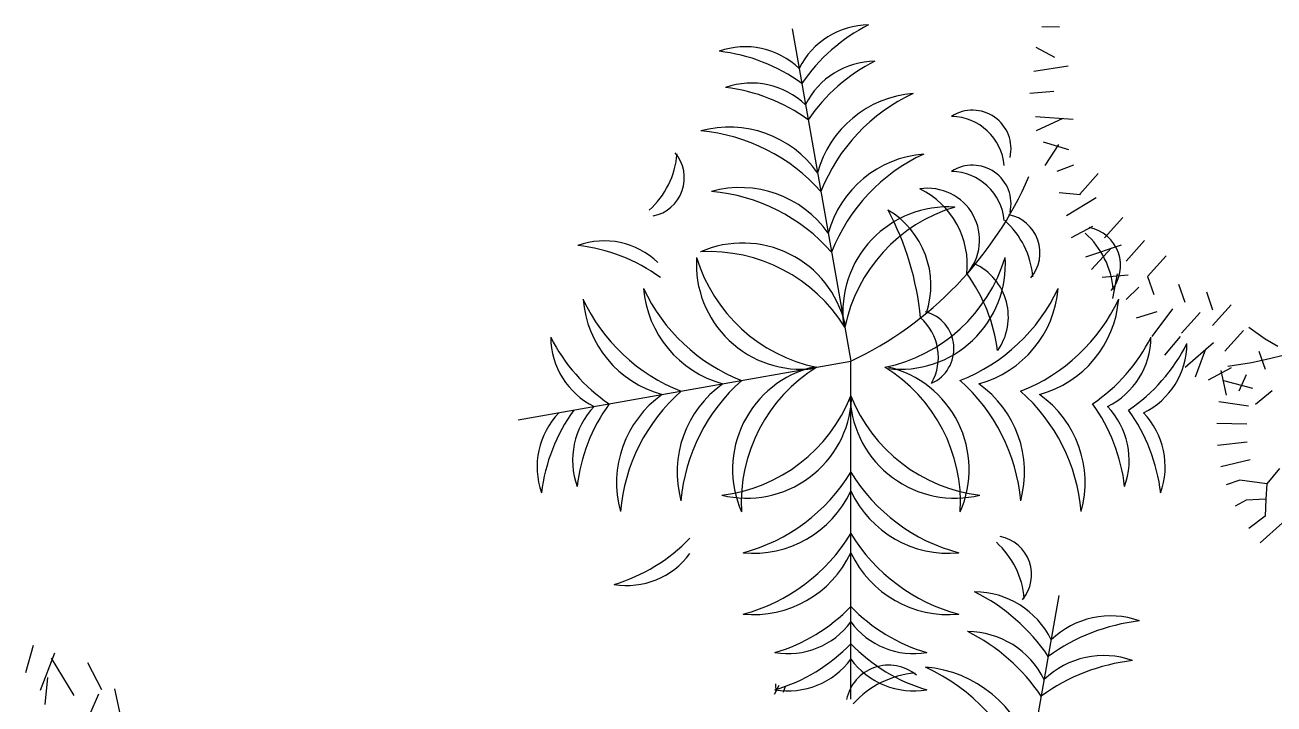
# Model space of a CAD drawing. Header units: millimetres. Extents: x 216896 to 446004, y 63591 to 243769.
# Drawn here: x 394280 to 396462, y 137417 to 138603 of the extents above; entities that cross this region are included whole.
import ezdxf

# ---------------------------------------------------------------- set-up
doc = ezdxf.new("R2010")
doc.units = ezdxf.units.MM
doc.layers.add('green', color=7, linetype='Continuous', true_color=0x45e718)
doc.layers.add('trees', color=7, linetype='Continuous', true_color=0x547000)

# ---------------------------------------------------------------- blocks, each defined once
blk = doc.blocks.new('arbor2')
at = {"color": 0}
for p, q in [((-0.0029, 0.4442), (0.0167, 0.4223)), ((0.0347, 0.449), (0.0173, 0.4257)), ((0.0933, 0.45), (0.0739, 0.4243)), ((-0.0858, 0.4092), (-0.0919, 0.4366)), ((-0.0337, 0.4362), (-0.0532, 0.4009)), ((-0.0109, 0.4122), (-0.0132, 0.4328)), ((0.0617, 0.4386), (0.0458, 0.4212)), ((-0.1338, 0.4234), (-0.1154, 0.3942)), ((0.0879, 0.4222), (0.0785, 0.3914)), ((0.1157, 0.4006), (0.1329, 0.4188)), ((0.1285, 0.4207), (0.1191, 0.3898)), ((-0.1458, 0.4137), (-0.1508, 0.3835)), ((0.0573, 0.4078), (0.0663, 0.3875)), ((0.151, 0.41), (0.1426, 0.3821)), ((0.1799, 0.4095), (0.171, 0.3876)), ((-0.168, 0.3753), (-0.178, 0.3935)), ((0.0942, 0.399), (0.085, 0.3801)), ((0.2064, 0.3959), (0.1988, 0.3623)), ((-0.2012, 0.3625), (-0.2019, 0.3875)), ((0.224, 0.3833), (0.2218, 0.3625)), ((-0.2024, 0.3442), (-0.2274, 0.3757)), ((0.1863, 0.379), (0.2017, 0.363)), ((0.2511, 0.3761), (0.2379, 0.3535)), ((-0.236, 0.3439), (-0.2521, 0.3669)), ((0.2685, 0.3644), (0.2468, 0.3344)), ((0.2644, 0.3606), (0.2755, 0.3218)), ((-0.253, 0.3081), (-0.2722, 0.3474)), ((0.2956, 0.348), (0.3018, 0.3206)), ((-0.2858, 0.3386), (-0.2576, 0.3187)), ((0.2563, 0.3441), (0.2475, 0.3207)), ((-0.2931, 0.3251), (-0.2862, 0.2953)), ((0.2854, 0.3011), (0.2984, 0.3174)), ((0.3137, 0.3181), (0.3121, 0.2887)), ((-0.3159, 0.3095), (-0.2866, 0.3078)), ((-0.299, 0.2812), (-0.3152, 0.2941)), ((-0.3248, 0.2566), (-0.335, 0.2794)), ((-0.3188, 0.2393), (-0.3541, 0.2588)), ((0.3481, 0.2381), (0.3711, 0.2543)), ((-0.3498, 0.2261), (-0.3735, 0.2411)), ((-0.3518, 0.1866), (-0.3846, 0.2155)), ((-0.3938, 0.2022), (-0.3601, 0.1945)), ((0.3667, 0.2034), (0.3918, 0.2041)), ((-0.3954, 0.1869), (-0.3776, 0.162)), ((-0.4105, 0.1637), (-0.3827, 0.1734)), ((0.3796, 0.1701), (0.3978, 0.1802)), ((0.4122, 0.175), (0.3995, 0.1485)), ((0.4179, 0.1479), (0.3878, 0.1529)), ((-0.384, 0.1441), (-0.4039, 0.1498)), ((-0.3984, 0.1115), (-0.4166, 0.1287)), ((0.4276, 0.136), (0.3984, 0.1176)), ((0.3869, 0.1173), (0.4305, 0.1201)), ((-0.3863, 0.0977), (-0.4263, 0.1023)), ((0.4134, 0.0879), (0.4408, 0.0941)), ((-0.4098, 0.0738), (-0.4375, 0.0785)), ((0.4008, 0.0568), (0.4396, 0.0679)), ((-0.3966, 0.0364), (-0.438, 0.0506)), ((0.4173, 0.0487), (0.4407, 0.0398)), ((-0.4413, 0.0348), (-0.4073, 0.0406)), ((0.0096, 0.0359), (-0.0121, -0.0451)), ((-0.442, -0.0071), (-0.4201, 0.0125)), ((-0.4369, 0.02), (-0.411, 0.0039)), ((0.0385, -0.0091), (-0.056, 0.0132)), ((0.4164, 0.0131), (0.4371, 0.0154)), ((0.4484, 0.005), (0.4265, -0.0145)), ((0.4433, -0.0221), (0.4174, -0.006)), ((-0.41, -0.0152), (-0.4307, -0.0174)), ((-0.3846, -0.0322), (-0.4117, -0.0497)), ((-0.4109, -0.0507), (-0.4343, -0.0419)), ((0.403, -0.0385), (0.4444, -0.0527)), ((0.4477, -0.0369), (0.4137, -0.0427)), ((-0.3944, -0.0588), (-0.4332, -0.0699)), ((0.4162, -0.0758), (0.4439, -0.0806)), ((-0.407, -0.09), (-0.4344, -0.0962)), ((-0.37, -0.0888), (-0.3971, -0.1064)), ((0.3927, -0.0998), (0.4327, -0.1044)), ((0.4048, -0.1136), (0.423, -0.1307)), ((-0.3805, -0.1194), (-0.4241, -0.1222)), ((-0.4212, -0.138), (-0.392, -0.1196)), ((-0.3527, -0.1214), (-0.3797, -0.139)), ((-0.4115, -0.15), (-0.3814, -0.155)), ((-0.333, -0.1453), (-0.3601, -0.1628)), ((0.3904, -0.1461), (0.4103, -0.1519)), ((-0.4058, -0.177), (-0.3931, -0.1506)), ((-0.3732, -0.1722), (-0.3914, -0.1822)), ((-0.3601, -0.1628), (-0.3586, -0.185)), ((0.4018, -0.1889), (0.384, -0.1641)), ((0.4169, -0.1658), (0.3891, -0.1755)), ((-0.3277, -0.1808), (-0.3262, -0.203)), ((0.3582, -0.1886), (0.391, -0.2176)), ((-0.3603, -0.2054), (-0.3854, -0.2062)), ((-0.342, -0.2066), (-0.3736, -0.2317)), ((-0.2987, -0.1979), (-0.2972, -0.22)), ((0.4002, -0.2043), (0.3665, -0.1966)), ((-0.3119, -0.2192), (-0.3389, -0.2368)), ((-0.2748, -0.2198), (-0.3019, -0.2374)), ((0.3562, -0.2282), (0.3799, -0.2432)), ((-0.3417, -0.2402), (-0.3647, -0.2564)), ((0.3252, -0.2413), (0.3605, -0.2609)), ((-0.2687, -0.2525), (-0.2957, -0.27)), ((-0.2092, -0.2529), (-0.2363, -0.2705)), ((-0.1885, -0.2484), (-0.1689, -0.2704)), ((0.2749, -0.2523), (0.2764, -0.2744)), ((0.3091, -0.2484), (0.3163, -0.2709)), ((-0.306, -0.2572), (-0.3453, -0.2765)), ((-0.3365, -0.29), (-0.3165, -0.2618)), ((-0.2713, -0.2835), (-0.2775, -0.2561)), ((-0.2321, -0.2796), (-0.2232, -0.2562)), ((-0.1965, -0.2804), (-0.1988, -0.2598)), ((0.3312, -0.2587), (0.3414, -0.2815)), ((-0.3194, -0.2693), (-0.301, -0.2985)), ((-0.1741, -0.2747), (-0.2004, -0.2894)), ((-0.0699, -0.2921), (-0.0527, -0.2739)), ((0.2856, -0.2669), (0.2928, -0.2894)), ((-0.2575, -0.2803), (-0.256, -0.3024)), ((0.1508, -0.2882), (0.1504, -0.3182)), ((0.2068, -0.2831), (0.214, -0.3055)), ((0.2369, -0.2818), (0.2441, -0.3043)), ((0.3054, -0.2832), (0.3216, -0.2962)), ((-0.3229, -0.2974), (-0.2932, -0.2904)), ((-0.3073, -0.3202), (-0.3057, -0.2908)), ((-0.1969, -0.2903), (-0.1954, -0.3124)), ((0.0208, -0.2967), (0.0132, -0.3304)), ((0.2995, -0.3272), (0.2926, -0.2974)), ((-0.279, -0.3032), (-0.292, -0.3194)), ((-0.2259, -0.3012), (-0.241, -0.3157)), ((-0.1688, -0.3103), (-0.1862, -0.3335)), ((-0.1101, -0.3092), (-0.1295, -0.335)), ((0.1144, -0.3076), (0.1161, -0.3399)), ((0.1843, -0.3013), (0.1958, -0.328)), ((0.2594, -0.3102), (0.2786, -0.3495)), ((-0.2371, -0.3231), (-0.2566, -0.3583)), ((-0.1418, -0.3206), (-0.1576, -0.3381)), ((-0.0697, -0.3177), (-0.0893, -0.3405)), ((0.0432, -0.3224), (0.0325, -0.3505)), ((0.2922, -0.3407), (0.264, -0.3208)), ((-0.2545, -0.329), (-0.2773, -0.3393)), ((-0.2097, -0.3241), (-0.2344, -0.333)), ((0.0023, -0.3282), (-0.0072, -0.3591)), ((-0.2039, -0.3443), (-0.2399, -0.3533)), ((-0.1155, -0.337), (-0.1249, -0.3678)), ((-0.075, -0.3386), (-0.0844, -0.3694)), ((0.0702, -0.3462), (0.0718, -0.3752)), ((0.0975, -0.3367), (0.0966, -0.3603)), ((0.1479, -0.3462), (0.153, -0.3666)), ((0.1758, -0.3437), (0.1712, -0.3695)), ((0.2088, -0.3463), (0.2338, -0.3778)), ((0.211, -0.3382), (0.2314, -0.3432)), ((0.2424, -0.346), (0.2586, -0.3689)), ((-0.224, -0.354), (-0.239, -0.3777)), ((-0.1844, -0.356), (-0.2133, -0.3889)), ((-0.1873, -0.3518), (-0.1816, -0.372)), ((-0.1461, -0.3515), (-0.1371, -0.3717)), ((-0.0525, -0.3493), (-0.0609, -0.3771)), ((-0.0235, -0.3498), (-0.0325, -0.3716)), ((0.0753, -0.3657), (0.0981, -0.3554)), ((0.1962, -0.3488), (0.186, -0.3844)), ((-0.2, -0.398), (-0.1924, -0.3643)), ((-0.1093, -0.3603), (-0.1184, -0.3791)), ((0.114, -0.3632), (0.1339, -0.3729)), ((0.2076, -0.3646), (0.2083, -0.3896)), ((-0.0862, -0.3763), (-0.1064, -0.3931)), ((-0.0171, -0.3802), (-0.0017, -0.3962)), ((0.0205, -0.3759), (0.0184, -0.3968)), ((0.0998, -0.3915), (0.1128, -0.3753)), ((0.1281, -0.3745), (0.1265, -0.4039)), ((0.1744, -0.3774), (0.1844, -0.3956)), ((-0.1847, -0.3996), (-0.1599, -0.3818)), ((-0.1616, -0.4147), (-0.1713, -0.387)), ((-0.1419, -0.3882), (-0.1477, -0.4082)), ((-0.0956, -0.3905), (-0.1001, -0.4305)), ((0.0477, -0.3831), (0.0345, -0.4058)), ((0.0826, -0.3899), (0.1, -0.4017)), ((0.1216, -0.3847), (0.1243, -0.4284)), ((0.1522, -0.4157), (0.1572, -0.3856)), ((-0.1093, -0.4026), (-0.1265, -0.4208)), ((-0.0739, -0.3933), (-0.1046, -0.414)), ((-0.0557, -0.3947), (-0.0434, -0.4117)), ((-0.0343, -0.4008), (-0.0484, -0.4422)), ((0.0651, -0.3948), (0.0433, -0.4248)), ((0.061, -0.3987), (0.0721, -0.4374)), ((0.1402, -0.4254), (0.1218, -0.3962)), ((0.1792, -0.41), (0.1527, -0.3973)), ((-0.0716, -0.4141), (-0.0764, -0.4417)), ((-0.0327, -0.4456), (-0.0385, -0.4115)), ((-0.0179, -0.4412), (-0.0017, -0.4152)), ((0.0173, -0.4143), (0.0196, -0.4349)), ((0.0529, -0.4151), (0.044, -0.4385)), ((0.0922, -0.4112), (0.0983, -0.4386)), ((0.0093, -0.4463), (-0.0103, -0.4243))]:
    blk.add_line(p, q, dxfattribs=at)

msp = doc.modelspace()

# ---------------------------------------------------------------- hatches: boundary and pattern name
at = {"layer": 'trees'}
h = msp.add_hatch(dxfattribs=at)
h.set_pattern_fill('AR-SAND', color=256, scale=800, angle=-13.3582, style=0)
h.set_pattern_definition([(24.1418192, (-254361296.3, 15354406.2), (307.104099, 1511.3975627), [0, -1216, 0, -1360, 0, -1300]), (354.1418192, (-254361296.3, 15354406.2), (1899.13399, 1869.525503), [0, -656, 0, -1096, 0, -420]), (314.1418192, (-254362253.6, 15354633.5), (2424.956389, -571.182904), [0, -400, 0, -1440, 0, -1880]), (304.1418192, (-254362253.6, 15354633.5), (2502.057127, 127.520706), [0, -200, 0, -944, 0, -1080])])
edge = h.paths.add_edge_path()
edge.add_arc((392470.5, 131627.5), 5790.2, -13.35818, 346.64182)

# ---------------------------------------------------------------- linework, layer by layer
at = {"layer": 'green'}
for p, q in [((395619.9, 138596.5), (395722.4, 138015.4)), ((396087.1, 138598.9), (396055.9, 138599.5)), ((396078.8, 138546.1), (396045.8, 138563.9)), ((396101.7, 138530.9), (396042, 138522)), ((396076.9, 138487), (396035, 138483.2)), ((396110.6, 138438.1), (396045.1, 138442.5)), ((396046.4, 138418.4), (396093.4, 138440)), ((396058.5, 138398.7), (396102.3, 138385.3)), ((396061.6, 138357.3), (396085.8, 138394.2)), ((396111.1, 138358.1), (396082.1, 138346.8)), ((396154.5, 138343.3), (396122.2, 138307.4)), ((396123.7, 138306.2), (396086.4, 138310)), ((396150.7, 138300.9), (396098.9, 138269.8)), ((396197.7, 138266.9), (396165.3, 138230.9)), ((396144.6, 138250.9), (396107.3, 138231.3)), ((396194.4, 138218.5), (396132.2, 138197.6)), ((396142.6, 138175.8), (396177.8, 138213.7)), ((396235.4, 138226.5), (396203.1, 138190.5)), ((396273.2, 138199.5), (396240.8, 138163.5)), ((396161.3, 138162.2), (396207, 138166.6)), ((396180.1, 138125.2), (396188.3, 138168.5)), ((396225.5, 138144.9), (396203.1, 138123.3)), ((396240.8, 138163.5), (396251.6, 138132.1)), ((396294.8, 138150), (396305.6, 138118.6)), ((396343.3, 138136.6), (396354.1, 138105.1)), ((396257, 138101.7), (396221, 138090.9)), ((396284, 138107.1), (396248, 138058.6)), ((396332.5, 138100.6), (396300.2, 138064.6)), ((396386.5, 138114.1), (396354.1, 138078.1)), ((396297.4, 138058.6), (396270.5, 138026.2)), ((396408.1, 138069.1), (396375.7, 138033.2)), ((396355.9, 138047.8), (396306.4, 138004.6)), ((396324.4, 137988.4), (396342.4, 138037)), ((396435, 138033.2), (396445.8, 138001.7)), ((395141.3, 137913), (395722.4, 138015.4)), ((395722.4, 137425.3), (395722.4, 138015.4)), ((396346.9, 137983), (396387.3, 138004.6)), ((396378.3, 137956.1), (396369.4, 137999.2)), ((396412.8, 137991.6), (396400.3, 137963.1)), ((396458.4, 137963.8), (396429.3, 137940.1)), ((396085.9, 137606), (395972.9, 136965.3)), ((395588.9, 137433.7), (395596.9, 137449.8)), ((395590.7, 137452), (395591.2, 137437.8)), ((395604.9, 137437.1), (395608.3, 137448.1))]:
    msp.add_line(p, q, dxfattribs=at)
for centre, radius, start, end in [((395754.3, 138466.8), 136.2, 90.3757, 153.7101), ((395890.7, 138328.9), 306.6, 116.6207, 145.9237), ((395538, 138428.7), 136.2, 46.29, 109.6243), ((395457, 138252.5), 306.6, 54.0763, 83.3794), ((395765.4, 138403.5), 136.2, 90.3757, 153.7101), ((395901.9, 138265.6), 306.6, 116.6207, 145.9237), ((395549.2, 138365.3), 136.2, 46.29, 109.6243), ((395468.1, 138189.1), 306.6, 54.0763, 83.3794), ((395846.3, 138295.3), 188.6, 94.6063, 164.7511), ((395964.6, 138196.6), 316.2, 114.9635, 158.6288), ((395934.9, 138386.8), 67.3, 347.0578, 122.8533), ((395896.2, 138348.9), 94.5, 5.1845, 88.654), ((395510.2, 138236), 188.6, 35.2489, 105.3937), ((395432.8, 138102.8), 316.2, 41.3712, 85.0366), ((395271.7, 138389.6), 147.6, 311.7894, 355.382), ((395363.7, 138335.9), 67.9, 281.2525, 40.258), ((395864.9, 138189.5), 188.6, 94.6063, 164.7511), ((395983.2, 138090.9), 316.2, 114.9635, 158.6288), ((395448.2, 138590.9), 637.5, 295.4772, 336.6585), ((395934.9, 138290.7), 67.3, 347.0578, 122.8533), ((395896.2, 138252.7), 94.5, 5.1845, 88.654), ((395528.9, 138130.3), 188.6, 35.2489, 105.3937), ((395856.9, 138227.2), 90.4, 318.8744, 98.9763), ((395778.4, 138183.8), 147.5, 353.7537, 64.0971), ((395451.4, 137997.1), 316.2, 41.3712, 85.0366), ((395892.2, 138101.4), 183.9, 86.3654, 186.5741), ((395984.3, 138018.6), 278.2, 106.8122, 168.3336), ((395709.4, 138148.2), 152.8, 341.4477, 59.3673), ((395347.7, 138044.6), 498.5, 5.4008, 28.1391), ((395893, 138151.2), 147.6, 4.618, 48.2107), ((395984.9, 138204.9), 67.9, 319.742, 78.7476), ((396033.5, 138129), 147.6, 4.618, 48.2107), ((396125.5, 138182.7), 67.9, 319.742, 78.7476), ((395291.2, 138089.6), 136.2, 46.29, 109.6243), ((395210.1, 137913.4), 306.6, 54.0763, 83.3794), ((395533.4, 138038.1), 183.9, 13.426, 113.6346), ((395636.4, 138185.3), 183.9, 176.3654, 276.5741), ((395719.2, 138277.4), 278.2, 196.8122, 258.3336), ((395475.1, 137928.8), 278.2, 31.6665, 93.1878), ((395725.6, 138277.4), 278.2, 281.6665, 343.1878), ((395808.4, 138185.3), 183.9, 263.426, 3.6346), ((395894.9, 138093.1), 102.6, 324.9866, 64.4034), ((395686.4, 137995.3), 295, 7.5759, 35.8942), ((395548.3, 138158), 188.6, 184.6063, 254.7511), ((395646.9, 138276.3), 316.2, 204.9635, 248.6288), ((395797.8, 138276.3), 316.2, 291.3712, 335.0366), ((395896.5, 138158), 188.6, 285.2489, 355.3937), ((395541.2, 138257.6), 316.2, 204.9635, 248.6288), ((395442.6, 138139.3), 188.6, 184.6063, 254.7511), ((395903.6, 138257.6), 316.2, 291.3712, 335.0366), ((396002.2, 138139.3), 188.6, 285.2489, 355.3937), ((395836, 138037.5), 66.4, 294.2258, 75.1279), ((395783.2, 138022.4), 92.1, 330.4398, 48.6694), ((395472.2, 138194.9), 306.6, 206.6207, 235.9237), ((395334.3, 138058.5), 136.2, 180.3757, 243.7101), ((395972.6, 138194.9), 306.6, 304.0763, 333.3794), ((396110.4, 138058.5), 136.2, 296.29, 359.6243), ((396035.4, 138183.9), 306.6, 304.0763, 333.3794), ((396173.3, 138047.4), 136.2, 296.29, 359.6243), ((395699.7, 137826.4), 183.9, 103.426, 203.6346), ((395809, 137768.2), 278.2, 121.6665, 183.1878), ((395635.8, 137768.2), 278.2, 356.8122, 58.3336), ((395745.1, 137826.4), 183.9, 336.3654, 76.5741), ((395607.5, 137821.9), 188.6, 125.2489, 195.3937), ((395740.7, 137744.5), 316.2, 131.3712, 175.0366), ((395704.1, 137744.5), 316.2, 4.9635, 48.6288), ((395837.2, 137821.9), 188.6, 344.6063, 54.7511), ((395501.8, 137803.3), 188.6, 125.2489, 195.3937), ((395635, 137725.9), 316.2, 131.3712, 175.0366), ((395463.8, 138057.8), 278.2, 276.8122, 338.3336), ((395540.2, 137960.2), 183.9, 256.3654, 356.5741), ((395904.6, 137960.2), 183.9, 183.426, 283.6346), ((395980.9, 138057.8), 278.2, 201.6665, 263.1878), ((395809.8, 137725.9), 316.2, 4.9635, 48.6288), ((395943, 137803.3), 188.6, 344.6063, 54.7511), ((395310.5, 137831.3), 136.2, 136.29, 199.6243), ((395486.7, 137750.2), 306.6, 144.0763, 173.3794), ((395372.5, 137842.3), 136.2, 136.29, 199.6243), ((395548.7, 137761.2), 306.6, 144.0763, 173.3794), ((395896.1, 137761.2), 306.6, 6.6207, 35.9237), ((396072.3, 137842.3), 136.2, 340.3757, 43.7101), ((395959, 137750.1), 306.6, 6.6207, 35.9237), ((396135.2, 137831.2), 136.2, 340.3757, 43.7101), ((395452.4, 137986.4), 316.2, 284.9635, 328.6288), ((395992.4, 137986.4), 316.2, 211.3712, 255.0366), ((395551.8, 137868.7), 188.6, 264.6063, 334.7511), ((395893, 137868.7), 188.6, 205.2489, 275.3937), ((395221.1, 137919.4), 306.6, 286.6207, 315.9237), ((395452.4, 137879.1), 316.2, 284.9635, 328.6288), ((395992.4, 137879.1), 316.2, 211.3712, 255.0366), ((395970.1, 137642.8), 67.9, 319.742, 78.7476), ((395878.2, 137589.1), 147.6, 4.618, 48.2107), ((395331.5, 137760), 136.2, 260.3757, 323.7101), ((395551.8, 137761.4), 188.6, 264.6063, 334.7511), ((395893, 137761.4), 188.6, 205.2489, 275.3937), ((395787.2, 137310.5), 338, 34.0763, 63.3794), ((395937.7, 137462.5), 150.2, 26.29, 89.6243), ((395502.1, 137800.2), 306.6, 286.6207, 315.9237), ((395942.6, 137800.2), 306.6, 224.0763, 253.3794), ((395612.6, 137640.8), 136.2, 260.3757, 323.7101), ((395832.2, 137640.8), 136.2, 216.29, 279.6243), ((396265.5, 137226.1), 338, 96.6207, 125.9237), ((396176.1, 137420.4), 150.2, 70.3757, 133.7101), ((395925.4, 137393.1), 150.2, 26.29, 89.6243), ((395775, 137241.1), 338, 34.0763, 63.3794), ((395502.1, 137735.2), 306.6, 286.6207, 315.9237), ((395942.6, 137735.2), 306.6, 224.0763, 253.3794), ((395612.6, 137575.8), 136.2, 260.3757, 323.7101), ((395832.2, 137575.8), 136.2, 216.29, 279.6243), ((396253.3, 137156.8), 338, 96.6207, 125.9237), ((396163.9, 137351.1), 150.2, 70.3757, 133.7101), ((395788.4, 137409.7), 74.9, 49.742, 168.7476), ((395847.7, 137308.3), 162.8, 94.618, 138.2107), ((395836.3, 137273.8), 208, 15.2489, 85.3937), ((395705.8, 137165), 348.7, 21.3712, 65.0366)]:
    msp.add_arc(centre, radius, start, end, dxfattribs=at)
at = {"layer": 'trees'}
for p, q in [((396445.8, 138054), (396417.6, 138074.4)), ((396467.9, 138041.4), (396445.8, 138054)), ((396422.1, 138012.9), (396381.1, 138006.1)), ((396445.8, 138017.7), (396422.1, 138012.9)), ((396485.3, 138027.1), (396445.8, 138017.7)), ((396373, 137981.9), (396423.7, 137968.2)), ((396364.9, 137944.9), (396416.9, 137937.6)), ((396361.5, 137907.1), (396413.9, 137906.4)), ((396362.8, 137869.1), (396414.9, 137875)), ((396368.9, 137831.7), (396419.9, 137844.1)), ((396471.1, 137828.3), (396449, 137801.4)), ((396401.6, 137807.7), (396378.2, 137799.3)), ((396449, 137801.4), (396401.6, 137807.7)), ((396449, 137801.4), (396447.4, 137774.6)), ((396412.7, 137773), (396393.8, 137762.4)), ((396447.4, 137774.6), (396412.7, 137773)), ((396447.4, 137774.6), (396445.8, 137744.6)), ((396445.8, 137744.6), (396417.6, 137723.1)), ((396437.6, 137698), (396476.3, 137733.4))]:
    msp.add_line(p, q, dxfattribs=at)

# ---------------------------------------------------------------- block references
at = {"layer": 'green', "xscale": 1889.019404625307, "yscale": 1889.019404625307, "zscale": 1889.019404625307, "rotation": 14.99999999998728}
msp.add_blockref('arbor2', (394019.6, 136709.6), dxfattribs=at)

doc.saveas('drawing.dxf')
